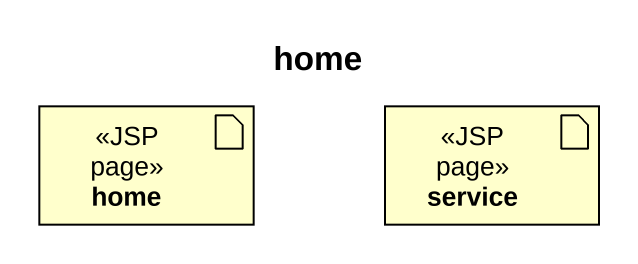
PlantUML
@startuml
title home
artifact home <<JSP page>>
artifact service <<JSP page>>
@enduml
